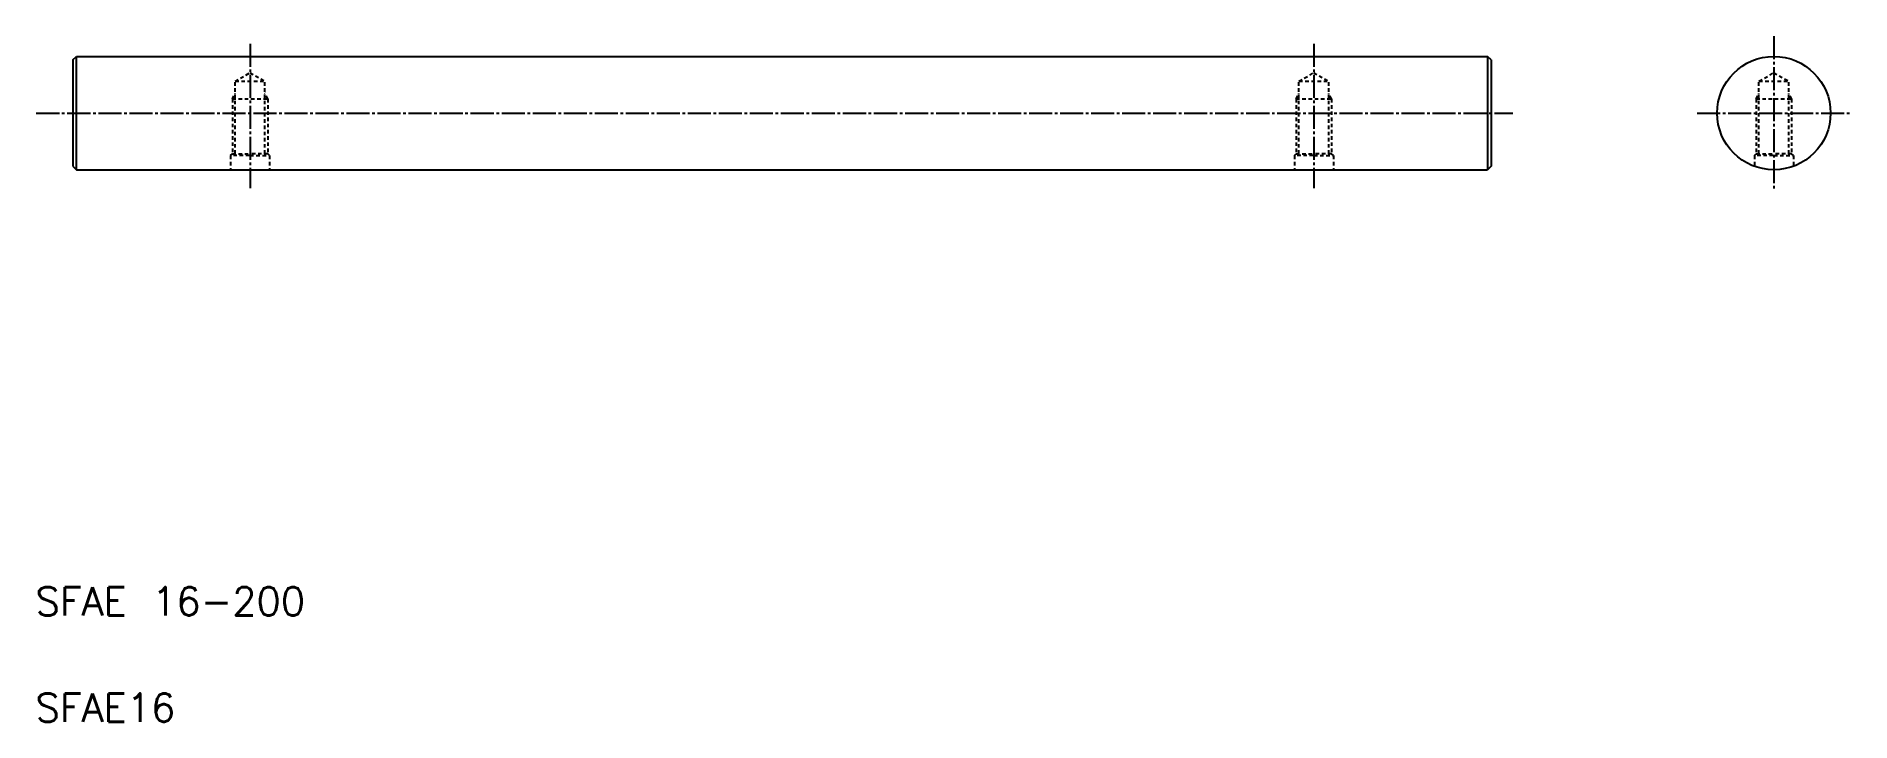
# Model space of a CAD drawing. Extents: x 111 to 367, y -7 to 90.
import ezdxf

# ---------------------------------------------------------------- set-up
doc = ezdxf.new("R2010")
doc.units = 0
doc.header["$LTSCALE"] = 0.25
doc.linetypes.add('CENTER', pattern=[17.5, 13, -1.5, 1.5, -1.5])
doc.linetypes.add('DASHED', pattern=[3.5, 2, -1.5])
doc.layers.get('0').update_dxf_attribs({"linetype": 'CONTINUOUS'})
doc.layers.add('CENTER', color=1, linetype='CENTER')
doc.styles.get("Standard").update_dxf_attribs({"font": 'txt.shx'})

msp = doc.modelspace()

# ---------------------------------------------------------------- linework, layer by layer
at = {"color": 7, "linetype": 'CONTINUOUS'}
for p, q in [((116.46, 86.46), (116.96, 86.96)), ((116.46, 86.46), (116.46, 71.46)), ((116.96, 86.96), (315.96, 86.96)), ((116.96, 70.96), (116.96, 86.96)), ((315.96, 86.96), (315.96, 70.96)), ((316.46, 86.46), (315.96, 86.96)), ((316.46, 86.46), (316.46, 71.46)), ((116.46, 71.46), (116.96, 70.96)), ((116.96, 70.96), (315.96, 70.96)), ((316.46, 71.46), (315.96, 70.96))]:
    msp.add_line(p, q, dxfattribs=at)
at = {"color": 3, "linetype": 'DASHED'}
for p, q in [((139.36, 83.46), (141.46, 84.67)), ((141.46, 84.67), (143.56, 83.46)), ((289.36, 83.46), (291.46, 84.67)), ((291.46, 84.67), (293.56, 83.46)), ((354.23, 83.46), (356.33, 84.67)), ((356.33, 84.67), (358.43, 83.46)), ((139.36, 83.46), (143.56, 83.46)), ((139.36, 73.21), (139.36, 83.46)), ((143.56, 73.21), (143.56, 83.46)), ((289.36, 73.21), (289.36, 83.46)), ((289.36, 83.46), (293.56, 83.46)), ((293.56, 73.21), (293.56, 83.46)), ((354.23, 73.21), (354.23, 83.46)), ((354.23, 83.46), (358.43, 83.46)), ((358.43, 73.21), (358.43, 83.46)), ((138.96, 80.96), (139.36, 81.76)), ((138.96, 80.96), (143.96, 80.96)), ((138.96, 80.96), (138.96, 73.21)), ((143.96, 80.96), (143.56, 81.76)), ((143.96, 80.96), (143.96, 73.21)), ((288.96, 80.96), (289.36, 81.76)), ((288.96, 80.96), (288.96, 73.21)), ((288.96, 80.96), (293.96, 80.96)), ((293.96, 80.96), (293.56, 81.76)), ((293.96, 80.96), (293.96, 73.21)), ((353.83, 80.96), (354.23, 81.76)), ((353.83, 80.96), (353.83, 73.21)), ((353.83, 80.96), (358.83, 80.96)), ((358.83, 80.96), (358.43, 81.76)), ((358.83, 80.96), (358.83, 73.21)), ((138.71, 72.96), (138.96, 73.21)), ((141.36, 72.96), (138.71, 72.96)), ((138.71, 72.96), (138.71, 70.96)), ((138.96, 73.21), (141.46, 73.21)), ((143.96, 73.21), (141.46, 73.21)), ((141.46, 72.96), (144.21, 72.96)), ((144.21, 72.96), (143.96, 73.21)), ((144.21, 72.96), (144.21, 70.96)), ((288.71, 72.96), (288.96, 73.21)), ((291.36, 72.96), (288.71, 72.96)), ((288.71, 72.96), (288.71, 70.96)), ((288.96, 73.21), (291.46, 73.21)), ((293.96, 73.21), (291.46, 73.21)), ((291.46, 72.96), (294.21, 72.96)), ((294.21, 72.96), (293.96, 73.21)), ((294.21, 72.96), (294.21, 70.96)), ((353.58, 72.96), (353.83, 73.21)), ((353.58, 72.96), (353.58, 71.44)), ((356.23, 72.96), (353.58, 72.96)), ((353.83, 73.21), (356.33, 73.21)), ((358.83, 73.21), (356.33, 73.21)), ((356.33, 72.96), (359.08, 72.96)), ((359.08, 72.96), (358.83, 73.21)), ((359.08, 72.96), (359.08, 71.44))]:
    msp.add_line(p, q, dxfattribs=at)
at = {"color": 7, "linetype": 'CONTINUOUS'}
msp.add_circle((356.33, 78.96), 8, dxfattribs=at)
at = {"layer": 'CENTER', "color": 1, "linetype": 'CENTER'}
for p, q in [((356.33, 89.81), (356.33, 68.1)), ((141.46, 88.76), (141.46, 68.37)), ((291.46, 88.76), (291.46, 68.37)), ((111.31, 78.96), (319.51, 78.96)), ((345.5, 78.96), (367.17, 78.96))]:
    msp.add_line(p, q, dxfattribs=at)

# ---------------------------------------------------------------- texts
at = {"color": 7, "linetype": 'CONTINUOUS'}
for s, p in [('SFAE 16-200', (111.2, 8.06)), ('SFAE16', (111.2, -6.94))]:
    msp.add_text(s, height=4, dxfattribs=at).set_placement(p)

doc.saveas('drawing.dxf')
